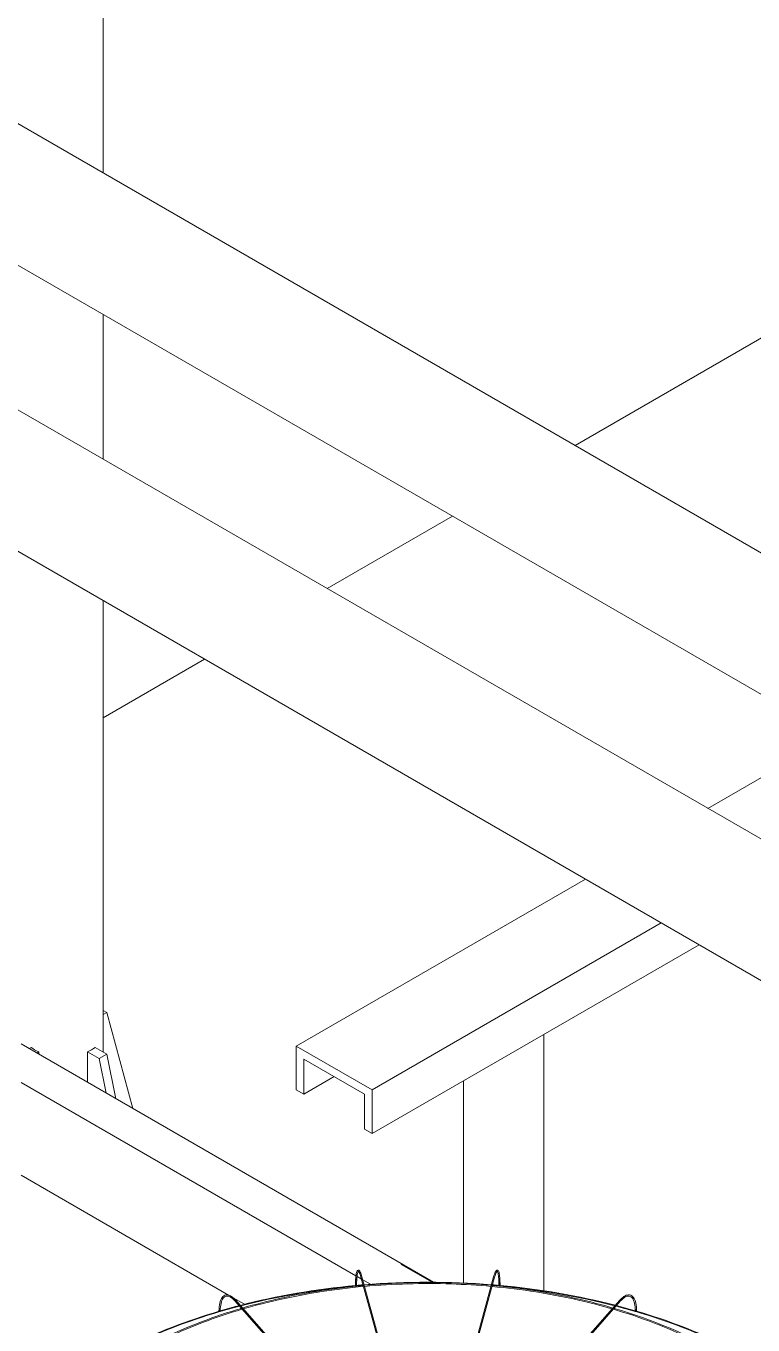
# Model space of a CAD drawing. Header units: millimetres. Extents: x -312439 to 477422, y -331570 to 212570.
# Drawn here: x 397904 to 398320, y 93886 to 94628 of the extents above; entities that cross this region are included whole.
import ezdxf

# ---------------------------------------------------------------- set-up
doc = ezdxf.new("R2010")
doc.units = ezdxf.units.MM

msp = doc.modelspace()

# ---------------------------------------------------------------- linework, layer by layer
at = {"color": 0, "linetype": 'Continuous', "lineweight": 0, "extrusion": (8.40036e-17, 0.816497, 0.57735)}
for p, q in [((397948.564, 94867.208), (397948.564, 94543.888)), ((399188.405, 93664.545), (397574.599, 94596.276)), ((399347.003, 93736.499), (397887.946, 94578.885)), ((399396.997, 93463.282), (397539.597, 94535.652)), ((399526.281, 93552.16), (397852.945, 94518.261)), ((397948.564, 94463.055), (397948.564, 94380.367)), ((398218.082, 94388.281), (398339.008, 94458.098)), ((398076.469, 94306.521), (398148.079, 94347.865)), ((397948.564, 94299.535), (397948.564, 94041.668)), ((397948.564, 94232.675), (398006.466, 94266.105)), ((398365.605, 94222.277), (398293.994, 94180.933)), ((398223.991, 94140.516), (398058.846, 94045.17)), ((398267.298, 94115.513), (398102.152, 94020.166)), ((398288.952, 94103.012), (398102.152, 93995.163)), ((397950.498, 94064.304), (397948.564, 94065.421)), ((397950.498, 94064.304), (397948.564, 94063.187)), ((397965.41, 94009.477), (397950.498, 94064.304)), ((398200.3, 94051.829), (398200.3, 93905.34)), ((398137.294, 93910.239), (397901.559, 94046.341)), ((397906.142, 94043.695), (397907.336, 94044.385)), ((397950.498, 94040.551), (397943.857, 94044.385)), ((398058.846, 94045.17), (398102.152, 94020.166)), ((398058.846, 94020.166), (398058.846, 94045.17)), ((397910.472, 94041.195), (397911.667, 94041.885)), ((397911.667, 94040.505), (397911.667, 94041.885)), ((397946.168, 94038.051), (397939.527, 94041.885)), ((397939.527, 94041.885), (397939.527, 94024.421)), ((397946.168, 94038.051), (397950.498, 94040.551)), ((397950.273, 94018.216), (397946.168, 94038.051)), ((397955.779, 94015.037), (397950.498, 94040.551)), ((398063.176, 94037.669), (398063.176, 94017.666)), ((398097.822, 94017.666), (398063.176, 94037.669)), ((397901.579, 94024.327), (398092.892, 93913.872)), ((398080.499, 94027.667), (398063.176, 94017.666)), ((398154.366, 94025.309), (398154.366, 93909.796)), ((398063.176, 94017.666), (398058.846, 94020.166)), ((398097.822, 93997.663), (398097.822, 94017.666)), ((398102.152, 94020.166), (398102.152, 93995.163)), ((398102.152, 93995.163), (398097.822, 93997.663)), ((398020.189, 93902.841), (397901.579, 93971.32)), ((398119.212, 93920.679), (398118.779, 93920.429)), ((398118.779, 93920.429), (398136.419, 93910.245)), ((398121.033, 93919.128), (398121.466, 93919.378)), ((398093.513, 93913.514), (398096.065, 93912.04)), ((398095.755, 93913.17), (398129.348, 93790.715)), ((398129.967, 93790.775), (398096.346, 93913.332)), ((398096.82, 93911.605), (398101.227, 93909.06)), ((398171.538, 93913.332), (398137.916, 93790.775)), ((398138.535, 93790.715), (398172.128, 93913.17)), ((398029.22, 93897.627), (398022.797, 93901.335)), ((398023.747, 93899.528), (398121.247, 93789.05)), ((398024.206, 93899.933), (398121.888, 93789.249)), ((398145.995, 93789.249), (398243.677, 93899.933)), ((398244.136, 93899.528), (398146.636, 93789.05))]:
    msp.add_line(p, q, dxfattribs=at)
at = {"color": 0, "linetype": 'Continuous', "lineweight": 0}
for centre, major_axis, ratio, start_param, end_param in [((397925.597, 94052.427), (22.967, 0), 0.5773503, 3.7932592, 4.0607224), ((397925.597, 94052.427), (-22.967, 0), 0.5773503, 2.2224629, 2.4899261), ((398134.05, 93758.855), (-262.225, 0), 0.5773503, 4.5737285, 4.8518651), ((398134.05, 93758.855), (-262.225, 0), 0.5773503, 4.8709744, 5.1337903), ((398134.05, 93758.855), (-261.613, 0), 0.5773503, 4.8702538, 5.1336735), ((398092.945, 93908.362), (0.306, 0), 0.5773503, 3.1415927, 3.7072911), ((398092.992, 93908.188), (0.306, 0.001), 0.5647458, 3.2969897, 4.867786), ((398092.992, 93908.188), (0.306, 0.001), 0.5647458, 4.867786, 6.2831853), ((398134.05, 93758.855), (-261.613, 0), 0.5773503, 4.8601846, 4.8693633), ((398134.05, 93758.855), (-262.225, 0), 0.5773503, 4.8542575, 4.8684283), ((398134.05, 93758.855), (-261.613, 0), 0.5773503, 4.556469, 4.5713736), ((398134.05, 93758.855), (-262.225, 0), 0.5773503, 4.5571855, 4.5713361), ((398174.891, 93908.188), (0.306, -0.001), 0.5647458, 3.1415927, 4.5569919), ((398174.891, 93908.188), (0.306, -0.001), 0.5647458, 4.5569919, 6.1277883), ((398134.05, 93758.855), (-261.613, 0), 0.5773503, 4.2918428, 4.5551023), ((398174.939, 93908.362), (0.306, 0), 0.5773503, 5.7174869, 6.2831853), ((398134.05, 93758.855), (-262.225, 0), 0.5773503, 4.2917243, 4.5546375), ((398134.05, 93758.855), (-261.613, 0), 0.5773503, 5.1364588, 5.1836819), ((398134.05, 93758.855), (-262.225, 0), 0.5773503, 5.1365691, 5.1818933), ((398134.05, 93758.855), (-261.613, 0), 0.5773503, 4.242585, 4.2890574), ((398134.05, 93758.855), (-262.225, 0), 0.5773503, 4.2438111, 4.2889455), ((398134.05, 93758.855), (-262.225, 0), 0.5773503, 5.1849758, 5.420347), ((398134.05, 93758.855), (-261.613, 0), 0.5773503, 5.183912, 5.4201653), ((398014.963, 93893.734), (0.306, 0), 0.5773503, 3.1415927, 4.134446), ((398015.102, 93893.576), (0.306, 0.003), 0.5659728, 3.6079382, 5.1787345), ((398015.102, 93893.576), (0.306, 0.003), 0.5659728, 5.1787345, 6.2831853), ((398252.781, 93893.576), (0.306, -0.003), 0.5659728, 3.1415927, 4.2460434), ((398252.781, 93893.576), (0.306, -0.003), 0.5659728, 4.2460434, 5.8168397), ((398134.05, 93758.855), (-261.613, 0), 0.5773503, 4.0051997, 4.2408431), ((398252.92, 93893.734), (0.306, 0), 0.5773503, 5.290332, 6.2831853), ((398134.05, 93758.855), (-262.225, 0), 0.5773503, 4.0050166, 4.2406095)]:
    msp.add_ellipse(centre, major_axis=major_axis, ratio=ratio, start_param=start_param, end_param=end_param, dxfattribs=at)
for points, knots in [([(398092.638, 93908.362), (398092.638, 93910.066), (398092.69, 93911.583), (398092.893, 93914.101), (398093.042, 93915.101), (398093.444, 93916.523), (398093.669, 93917.038), (398094.455, 93917.153), (398094.703, 93917.006), (398095.254, 93916.42), (398095.562, 93915.766), (398096.041, 93914.384), (398096.194, 93913.886), (398096.346, 93913.332)], [4.712389, 4.712389, 4.712389, 4.712389, 5.0265482, 5.0265482, 5.3407075, 5.3407075, 5.6548668, 5.6548668, 5.8236028, 5.8236028, 6.1377621, 6.1377621, 6.2831853, 6.2831853, 6.2831853, 6.2831853]), ([(398095.755, 93913.17), (398095.437, 93914.33), (398095.117, 93915.222), (398094.561, 93916.303), (398094.312, 93916.453), (398094.285, 93916.453), (398094.081, 93916.304), (398093.728, 93915.139), (398093.584, 93914.289), (398093.373, 93912.046), (398093.311, 93910.616), (398093.298, 93908.727), (398093.298, 93908.46), (398093.299, 93908.189)], [0, 0, 0, 0, 0.3152669, 0.3152669, 0.6094726, 0.6094726, 0.9267406, 0.9267406, 1.2208373, 1.2208373, 1.5356304, 1.5356304, 1.5863402, 1.5863402, 1.5863402, 1.5863402]), ([(398175.245, 93908.362), (398175.245, 93910.066), (398175.193, 93911.583), (398174.991, 93914.101), (398174.841, 93915.101), (398174.439, 93916.523), (398174.214, 93917.038), (398173.429, 93917.153), (398173.18, 93917.006), (398172.629, 93916.42), (398172.322, 93915.766), (398171.842, 93914.384), (398171.69, 93913.886), (398171.538, 93913.332)], [4.712389, 4.712389, 4.712389, 4.712389, 5.0265482, 5.0265482, 5.3407075, 5.3407075, 5.6548668, 5.6548668, 5.8236028, 5.8236028, 6.1377621, 6.1377621, 6.2831853, 6.2831853, 6.2831853, 6.2831853]), ([(398172.128, 93913.17), (398172.447, 93914.33), (398172.766, 93915.222), (398173.322, 93916.303), (398173.571, 93916.453), (398173.598, 93916.453), (398173.803, 93916.304), (398174.155, 93915.139), (398174.299, 93914.289), (398174.51, 93912.046), (398174.572, 93910.616), (398174.585, 93908.727), (398174.585, 93908.46), (398174.585, 93908.189)], [0, 0, 0, 0, 0.3152669, 0.3152669, 0.6094726, 0.6094726, 0.9267406, 0.9267406, 1.2208373, 1.2208373, 1.5356304, 1.5356304, 1.5863402, 1.5863402, 1.5863402, 1.5863402]), ([(398093.02, 93914.498), (398093.011, 93914.438), (398093.002, 93914.376), (398092.85, 93913.289), (398092.756, 93911.985), (398092.693, 93909.748), (398092.684, 93908.988), (398092.686, 93908.187)], [1.10131175, 1.10131175, 1.10131175, 1.10131175, 1.12076762, 1.12076762, 1.43803566, 1.43803566, 1.5863026, 1.5863026, 1.5863026, 1.5863026]), ([(398170.199, 93908.452), (398162.704, 93909.13), (398155.152, 93909.597), (398130.925, 93910.413), (398114.167, 93909.943), (398097.684, 93908.452)], [5.342386, 5.342386, 5.342386, 5.342386, 5.43953692, 5.43953692, 5.65318828, 5.65318828, 5.65318828, 5.65318828]), ([(398170.034, 93907.852), (398162.516, 93908.53), (398154.941, 93908.996), (398130.822, 93909.795), (398114.2, 93909.326), (398097.849, 93907.852)], [5.34285963, 5.34285963, 5.34285963, 5.34285963, 5.44045758, 5.44045758, 5.65271466, 5.65271466, 5.65271466, 5.65271466]), ([(398174.863, 93914.498), (398174.872, 93914.438), (398174.881, 93914.376), (398175.033, 93913.289), (398175.127, 93911.985), (398175.191, 93909.748), (398175.199, 93908.988), (398175.197, 93908.187)], [1.10131175, 1.10131175, 1.10131175, 1.10131175, 1.12076762, 1.12076762, 1.43803566, 1.43803566, 1.5863026, 1.5863026, 1.5863026, 1.5863026]), ([(398014.657, 93893.734), (398014.657, 93895.449), (398014.808, 93896.998), (398015.404, 93899.624), (398015.849, 93900.702), (398017.03, 93902.287), (398017.779, 93902.793), (398019.419, 93903.077), (398020.278, 93902.904), (398022.092, 93901.984), (398023.056, 93901.198), (398024.08, 93900.075), (398024.143, 93900.005), (398024.206, 93899.933)], [4.712389, 4.712389, 4.712389, 4.712389, 5.0265482, 5.0265482, 5.3407075, 5.3407075, 5.6548668, 5.6548668, 5.9484515, 5.9484515, 6.2626108, 6.2626108, 6.2831853, 6.2831853, 6.2831853, 6.2831853]), ([(398023.747, 93899.528), (398022.833, 93900.564), (398021.925, 93901.33), (398020.242, 93902.252), (398019.476, 93902.408), (398018.135, 93902.173), (398017.537, 93901.779), (398016.51, 93900.38), (398016.094, 93899.376), (398015.542, 93896.872), (398015.402, 93895.382), (398015.408, 93893.675), (398015.408, 93893.627), (398015.409, 93893.579)], [0, 0, 0, 0, 0.3146448, 0.3146448, 0.6289116, 0.6289116, 0.9461796, 0.9461796, 1.2634477, 1.2634477, 1.5772832, 1.5772832, 1.5863402, 1.5863402, 1.5863402, 1.5863402]), ([(398097.065, 93908.396), (398089.058, 93907.659), (398081.117, 93906.682), (398057.69, 93903.056), (398042.529, 93899.708), (398028.122, 93895.497)], [5.65586592, 5.65586592, 5.65586592, 5.65586592, 5.75969853, 5.75969853, 5.96646224, 5.96646224, 5.96646224, 5.96646224]), ([(398097.229, 93907.796), (398089.152, 93907.054), (398081.143, 93906.069), (398057.821, 93902.451), (398042.825, 93899.143), (398028.57, 93894.989)], [5.65539644, 5.65539644, 5.65539644, 5.65539644, 5.76029586, 5.76029586, 5.96514032, 5.96514032, 5.96514032, 5.96514032]), ([(398239.314, 93894.989), (398233.036, 93896.818), (398226.615, 93898.484), (398204.165, 93903.618), (398187.558, 93906.245), (398170.654, 93907.796)], [5.03043397, 5.03043397, 5.03043397, 5.03043397, 5.12064091, 5.12064091, 5.34017784, 5.34017784, 5.34017784, 5.34017784]), ([(398239.761, 93895.497), (398233.474, 93897.335), (398227.042, 93899.009), (398204.503, 93904.183), (398187.811, 93906.832), (398170.818, 93908.396)], [5.02911205, 5.02911205, 5.02911205, 5.02911205, 5.11935362, 5.11935362, 5.33970837, 5.33970837, 5.33970837, 5.33970837]), ([(398253.226, 93893.734), (398253.226, 93895.449), (398253.076, 93896.998), (398252.479, 93899.624), (398252.034, 93900.702), (398250.854, 93902.287), (398250.105, 93902.793), (398248.465, 93903.077), (398247.605, 93902.904), (398245.792, 93901.984), (398244.827, 93901.198), (398243.803, 93900.075), (398243.74, 93900.005), (398243.677, 93899.933)], [4.712389, 4.712389, 4.712389, 4.712389, 5.0265482, 5.0265482, 5.3407075, 5.3407075, 5.6548668, 5.6548668, 5.9484515, 5.9484515, 6.2626108, 6.2626108, 6.2831853, 6.2831853, 6.2831853, 6.2831853]), ([(398244.136, 93899.528), (398245.05, 93900.564), (398245.958, 93901.33), (398247.642, 93902.252), (398248.407, 93902.408), (398249.749, 93902.173), (398250.346, 93901.779), (398251.373, 93900.38), (398251.789, 93899.376), (398252.342, 93896.872), (398252.482, 93895.382), (398252.475, 93893.675), (398252.475, 93893.627), (398252.475, 93893.579)], [0, 0, 0, 0, 0.3146448, 0.3146448, 0.6289116, 0.6289116, 0.9461796, 0.9461796, 1.2634477, 1.2634477, 1.5772832, 1.5772832, 1.5863402, 1.5863402, 1.5863402, 1.5863402]), ([(398027.473, 93895.306), (398019.8, 93893.046), (398012.342, 93890.541), (397992.11, 93882.853), (397979.933, 93877.145), (397968.855, 93870.794)], [5.96956861, 5.96956861, 5.96956861, 5.96956861, 6.07987049, 6.07987049, 6.27966483, 6.27966483, 6.27966483, 6.27966483]), ([(398027.92, 93894.799), (398020.147, 93892.517), (398012.596, 93889.984), (397992.445, 93882.322), (397980.419, 93876.694), (397969.469, 93870.44)], [5.96825255, 5.96825255, 5.96825255, 5.96825255, 6.08012371, 6.08012371, 6.27780239, 6.27780239, 6.27780239, 6.27780239]), ([(398014.805, 93894.588), (398014.8, 93894.384), (398014.796, 93894.177), (398014.795, 93893.838), (398014.795, 93893.707), (398014.796, 93893.575)], [7.805980691, 7.805980691, 7.805980691, 7.805980691, 7.845140151, 7.845140151, 7.869416781, 7.869416781, 7.869416781, 7.869416781]), ([(398298.414, 93870.44), (398293.812, 93873.069), (398289.019, 93875.587), (398270.521, 93884.527), (398255.698, 93890.179), (398239.963, 93894.799)], [4.71777189, 4.71777189, 4.71777189, 4.71777189, 4.80086127, 4.80086127, 5.02732174, 5.02732174, 5.02732174, 5.02732174]), ([(398299.028, 93870.794), (398294.414, 93873.439), (398289.609, 93875.974), (398271.06, 93884.97), (398256.193, 93890.657), (398240.41, 93895.306)], [4.71590946, 4.71590946, 4.71590946, 4.71590946, 4.79913358, 4.79913358, 5.02600568, 5.02600568, 5.02600568, 5.02600568]), ([(398253.078, 93894.588), (398253.083, 93894.384), (398253.087, 93894.177), (398253.088, 93893.838), (398253.088, 93893.707), (398253.087, 93893.575)], [7.805980691, 7.805980691, 7.805980691, 7.805980691, 7.845140151, 7.845140151, 7.869416781, 7.869416781, 7.869416781, 7.869416781])]:
    msp.add_open_spline(points, degree=3, knots=knots, dxfattribs=at)

doc.saveas('drawing.dxf')
